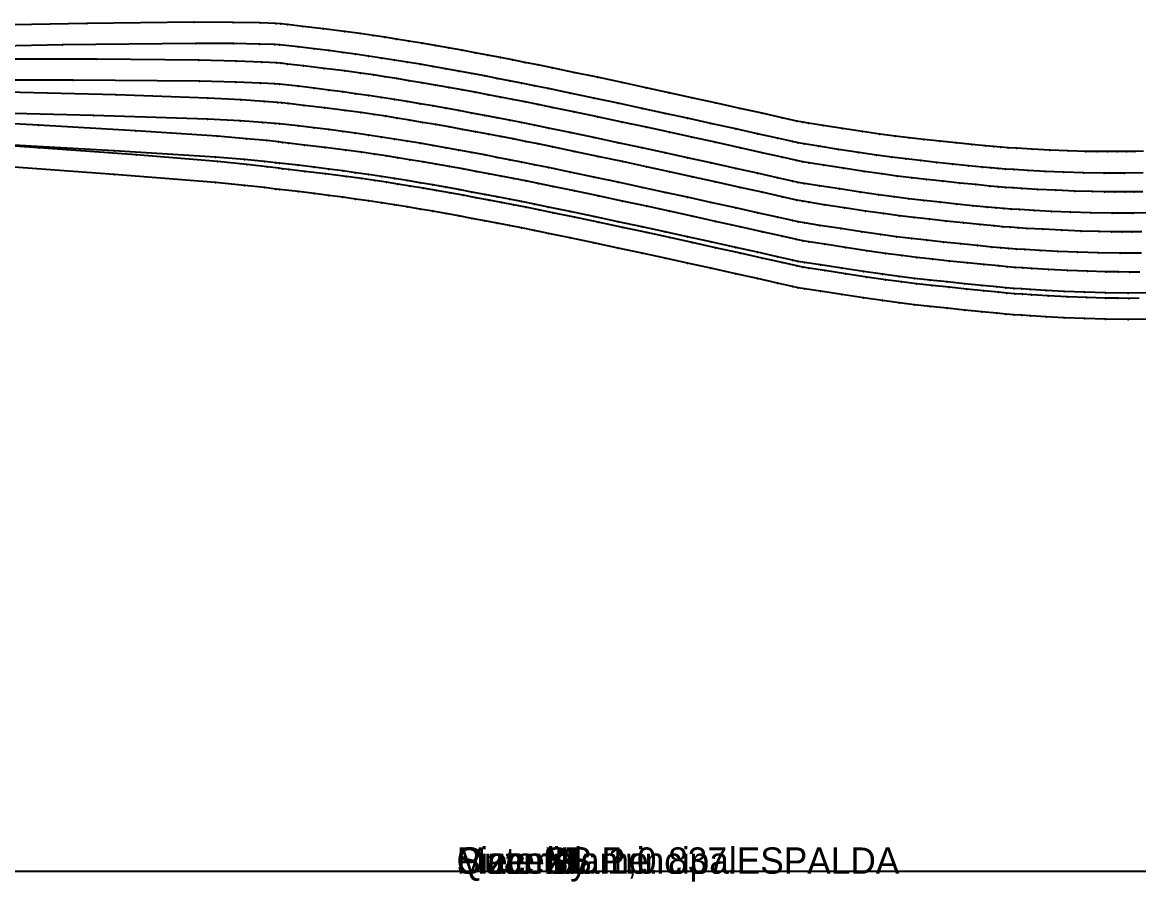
# Model space of a CAD drawing. Extents: x 50 to 2594, y 47 to 2136.
# Drawn here: x 1322.2 to 1745.8, y 1794 to 2120.3 of the extents above; entities that cross this region are included whole.
import ezdxf

# ---------------------------------------------------------------- set-up
doc = ezdxf.new("R2010")
doc.units = 0

# ---------------------------------------------------------------- blocks, each defined once
blk = doc.blocks.new('837.ESPALDA_XS')
at = {"layer": '1'}
blk.add_lwpolyline([(1746.046, 2015.523), (1742.167, 2015.51), (1737.957, 2015.537), (1733.234, 2015.623), (1726.195, 2015.84), (1718.693, 2016.145), (1711.446, 2016.492), (1705.172, 2016.837), (1701.771, 2017.051), (1698.776, 2017.268), (1695.828, 2017.514), (1692.572, 2017.813), (1687.008, 2018.353), (1680.629, 2018.998), (1673.947, 2019.694), (1667.476, 2020.391), (1661.56, 2021.058), (1655.816, 2021.758), (1649.697, 2022.572), (1642.654, 2023.586), (1634.542, 2024.815), (1626.657, 2026.042), (1620.688, 2026.985), (1618.323, 2027.362), (1616.15, 2027.846), (1610.558, 2029.093), (1602.933, 2030.792), (1594.661, 2032.634), (1585.187, 2034.74), (1576.397, 2036.686), (1567.867, 2038.56), (1559.17, 2040.452), (1550.019, 2042.421), (1540.73, 2044.399), (1531.757, 2046.29), (1523.552, 2047.994), (1518.179, 2049.092), (1513.269, 2050.079), (1508.615, 2050.999), (1504.011, 2051.894), (1499.289, 2052.801), (1494.434, 2053.719), (1489.471, 2054.637), (1484.423, 2055.545), (1479.324, 2056.436), (1474.272, 2057.295), (1469.375, 2058.113), (1464.743, 2058.876), (1460.389, 2059.584), (1455.958, 2060.273), (1450.999, 2060.992), (1445.063, 2061.787), (1437.205, 2062.772), (1429.382, 2063.715), (1423.379, 2064.423), (1420.981, 2064.702), (1419.558, 2064.904), (1415.124, 2065.469), (1407.429, 2066.331), (1396.225, 2067.427), (1365.397, 2069.966), (1328.459, 2072.681), (1293.274, 2075.122)], dxfattribs=at)
at = {"layer": '14'}
blk.add_lwpolyline([(1750.086, 2007.55), (1741.805, 2007.526), (1733.267, 2007.615), (1725.204, 2007.83), (1717.582, 2008.139), (1710.682, 2008.493), (1704.784, 2008.845), (1701.462, 2009.062), (1698.417, 2009.283), (1695.349, 2009.531), (1691.957, 2009.834), (1686.283, 2010.378), (1679.855, 2011.026), (1673.156, 2011.728), (1666.667, 2012.43), (1660.705, 2013.105), (1654.876, 2013.816), (1648.626, 2014.649), (1641.397, 2015.69), (1633.128, 2016.947), (1625.085, 2018.202), (1618.995, 2019.167), (1616.581, 2019.553), (1614.408, 2020.038), (1608.812, 2021.285), (1601.183, 2022.985), (1592.908, 2024.828), (1583.44, 2026.933), (1574.657, 2028.877), (1566.134, 2030.749), (1557.442, 2032.639), (1548.297, 2034.606), (1539.016, 2036.582), (1530.056, 2038.469), (1521.878, 2040.169), (1516.54, 2041.261), (1511.663, 2042.242), (1507.03, 2043.157), (1502.426, 2044.051), (1497.681, 2044.958), (1492.809, 2045.876), (1487.871, 2046.789), (1482.928, 2047.685), (1478.027, 2048.552), (1473.156, 2049.391), (1468.288, 2050.202), (1463.398, 2050.99), (1458.468, 2051.754), (1453.53, 2052.494), (1448.623, 2053.206), (1443.788, 2053.888), (1438.506, 2054.609), (1432.988, 2055.316), (1426.864, 2056.036), (1419.762, 2056.795), (1418.374, 2056.992), (1414.039, 2057.543), (1406.499, 2058.386), (1395.498, 2059.46), (1357.076, 2062.571), (1312.016, 2065.812)], dxfattribs=at)
at = {"layer": '2'}
for p in [(1420.981, 2064.702), (1419.762, 2056.795), (1618.323, 2027.362), (1616.581, 2019.553)]:
    blk.add_point(p, dxfattribs=at)
at = {"layer": '3'}
for p in [(1328.459, 2072.681), (1365.397, 2069.966), (1396.225, 2067.427), (1407.429, 2066.331), (1415.124, 2065.469), (1419.558, 2064.904), (1423.379, 2064.423), (1429.382, 2063.715), (1357.076, 2062.571), (1395.498, 2059.46), (1437.205, 2062.772), (1445.063, 2061.787), (1450.999, 2060.992), (1455.958, 2060.273), (1460.389, 2059.584), (1464.743, 2058.876), (1406.499, 2058.386), (1414.039, 2057.543), (1418.374, 2056.992), (1426.864, 2056.036), (1432.988, 2055.316), (1438.506, 2054.609), (1469.375, 2058.113), (1474.272, 2057.295), (1479.324, 2056.436), (1484.423, 2055.545), (1489.471, 2054.637), (1443.788, 2053.888), (1448.623, 2053.206), (1453.53, 2052.494), (1458.468, 2051.754), (1463.398, 2050.99), (1494.434, 2053.719), (1499.289, 2052.801), (1504.011, 2051.894), (1508.615, 2050.999), (1468.288, 2050.202), (1473.156, 2049.391), (1478.027, 2048.552), (1482.928, 2047.685), (1487.871, 2046.789), (1513.269, 2050.079), (1518.179, 2049.092), (1523.552, 2047.994), (1531.757, 2046.29), (1492.809, 2045.876), (1497.681, 2044.958), (1502.426, 2044.051), (1507.03, 2043.157), (1511.663, 2042.242), (1540.73, 2044.399), (1550.019, 2042.421), (1516.54, 2041.261), (1521.878, 2040.169), (1530.056, 2038.469), (1559.17, 2040.452), (1567.867, 2038.56), (1539.016, 2036.582), (1548.297, 2034.606), (1576.397, 2036.686), (1585.187, 2034.74), (1557.442, 2032.639), (1566.134, 2030.749), (1594.661, 2032.634), (1602.933, 2030.792), (1574.657, 2028.877), (1583.44, 2026.933), (1610.558, 2029.093), (1616.15, 2027.846), (1620.688, 2026.985), (1626.657, 2026.042), (1592.908, 2024.828), (1601.183, 2022.985), (1608.812, 2021.285), (1634.542, 2024.815), (1642.654, 2023.586), (1649.697, 2022.572), (1655.816, 2021.758), (1661.56, 2021.058), (1614.408, 2020.038), (1618.995, 2019.167), (1625.085, 2018.202), (1633.128, 2016.947), (1667.476, 2020.391), (1673.947, 2019.694), (1680.629, 2018.998), (1687.008, 2018.353), (1692.572, 2017.813), (1695.828, 2017.514), (1698.776, 2017.268), (1701.771, 2017.051), (1705.172, 2016.837), (1711.446, 2016.492), (1641.397, 2015.69), (1648.626, 2014.649), (1654.876, 2013.816), (1660.705, 2013.105), (1666.667, 2012.43), (1718.693, 2016.145), (1726.195, 2015.84), (1733.234, 2015.623), (1737.957, 2015.537), (1742.167, 2015.51), (1673.156, 2011.728), (1679.855, 2011.026), (1686.283, 2010.378), (1691.957, 2009.834), (1695.349, 2009.531), (1698.417, 2009.283), (1701.462, 2009.062), (1704.784, 2008.845), (1710.682, 2008.493), (1717.582, 2008.139), (1725.204, 2007.83), (1733.267, 2007.615), (1741.805, 2007.526)]:
    blk.add_point(p, dxfattribs=at)
at = {"layer": '4'}
for p in [(1618.323, 2027.362, 5), (1616.581, 2019.553, 5)]:
    blk.add_point(p, dxfattribs=at)
at = {"layer": '7'}
blk.add_line((1054.923, 1798), (1876.461, 1798), dxfattribs=at)
at = {"layer": '1'}
for s in ['Size: XS', 'Quantity: 1,0', 'Piece Name: 837.ESPALDA', 'Material: Principal']:
    blk.add_text(s, height=10, dxfattribs=at).set_placement((1487, 1797))
blk = doc.blocks.new('837.ESPALDA_S')
at = {"layer": '1'}
blk.add_lwpolyline([(1746.234, 2025.509), (1742.349, 2025.496), (1738.133, 2025.523), (1733.403, 2025.608), (1726.354, 2025.826), (1718.84, 2026.131), (1711.583, 2026.478), (1705.299, 2026.823), (1701.894, 2027.038), (1698.894, 2027.255), (1695.942, 2027.501), (1692.681, 2027.801), (1687.109, 2028.342), (1680.72, 2028.987), (1674.029, 2029.684), (1667.549, 2030.382), (1661.624, 2031.05), (1655.872, 2031.75), (1649.743, 2032.566), (1642.69, 2033.581), (1634.566, 2034.812), (1626.669, 2036.04), (1620.691, 2036.984), (1618.323, 2037.362), (1616.149, 2037.846), (1610.554, 2039.093), (1602.924, 2040.793), (1594.647, 2042.637), (1585.166, 2044.744), (1576.371, 2046.691), (1567.835, 2048.566), (1559.133, 2050.459), (1549.976, 2052.429), (1540.682, 2054.408), (1531.702, 2056.299), (1523.493, 2058.005), (1518.116, 2059.103), (1513.203, 2060.091), (1508.546, 2061.01), (1503.939, 2061.907), (1499.214, 2062.814), (1494.357, 2063.732), (1489.39, 2064.65), (1484.339, 2065.56), (1479.236, 2066.45), (1474.181, 2067.31), (1469.282, 2068.128), (1464.646, 2068.892), (1460.29, 2069.6), (1455.856, 2070.289), (1450.894, 2071.008), (1444.955, 2071.804), (1437.091, 2072.789), (1429.263, 2073.732), (1423.256, 2074.44), (1420.857, 2074.72), (1419.433, 2074.9), (1414.995, 2075.394), (1407.296, 2076.136), (1396.089, 2077.056), (1365.259, 2079.11), (1328.323, 2081.246), (1293.143, 2083.134)], dxfattribs=at)
at = {"layer": '14'}
blk.add_lwpolyline([(1750.086, 2017.55), (1741.805, 2017.526), (1733.267, 2017.615), (1725.204, 2017.83), (1717.582, 2018.139), (1710.682, 2018.493), (1704.784, 2018.845), (1701.462, 2019.062), (1698.417, 2019.283), (1695.349, 2019.531), (1691.957, 2019.834), (1686.283, 2020.378), (1679.855, 2021.026), (1673.156, 2021.728), (1666.667, 2022.43), (1660.705, 2023.105), (1654.876, 2023.816), (1648.626, 2024.649), (1641.397, 2025.69), (1633.128, 2026.947), (1625.085, 2028.202), (1618.995, 2029.167), (1616.581, 2029.553), (1614.408, 2030.038), (1608.812, 2031.285), (1601.183, 2032.985), (1592.908, 2034.828), (1583.44, 2036.933), (1574.657, 2038.877), (1566.134, 2040.749), (1557.442, 2042.639), (1548.297, 2044.606), (1539.016, 2046.582), (1530.056, 2048.469), (1521.878, 2050.169), (1516.54, 2051.261), (1511.663, 2052.242), (1507.03, 2053.157), (1502.426, 2054.051), (1497.681, 2054.958), (1492.809, 2055.876), (1487.871, 2056.789), (1482.928, 2057.685), (1478.027, 2058.552), (1473.156, 2059.391), (1468.288, 2060.202), (1463.398, 2060.99), (1458.468, 2061.754), (1453.53, 2062.494), (1448.623, 2063.206), (1443.788, 2063.888), (1438.506, 2064.609), (1432.988, 2065.316), (1426.864, 2066.036), (1419.762, 2066.795), (1418.373, 2066.97), (1414.034, 2067.453), (1406.491, 2068.177), (1395.486, 2069.078), (1357.062, 2071.585), (1312.007, 2074.12)], dxfattribs=at)
at = {"layer": '2'}
for p in [(1420.857, 2074.72), (1419.762, 2066.795), (1618.323, 2037.362), (1616.581, 2029.553)]:
    blk.add_point(p, dxfattribs=at)
at = {"layer": '3'}
for p in [(1328.323, 2081.246), (1365.259, 2079.11), (1396.089, 2077.056), (1407.296, 2076.136), (1357.062, 2071.585), (1414.995, 2075.394), (1419.433, 2074.9), (1423.256, 2074.44), (1429.263, 2073.732), (1437.091, 2072.789), (1444.955, 2071.804), (1395.486, 2069.078), (1406.491, 2068.177), (1414.034, 2067.453), (1450.894, 2071.008), (1455.856, 2070.289), (1460.29, 2069.6), (1464.646, 2068.892), (1469.282, 2068.128), (1474.181, 2067.31), (1418.373, 2066.97), (1426.864, 2066.036), (1432.988, 2065.316), (1438.506, 2064.609), (1443.788, 2063.888), (1448.623, 2063.206), (1479.236, 2066.45), (1484.339, 2065.56), (1489.39, 2064.65), (1494.357, 2063.732), (1453.53, 2062.494), (1458.468, 2061.754), (1463.398, 2060.99), (1468.288, 2060.202), (1473.156, 2059.391), (1499.214, 2062.814), (1503.939, 2061.907), (1508.546, 2061.01), (1513.203, 2060.091), (1518.116, 2059.103), (1478.027, 2058.552), (1482.928, 2057.685), (1487.871, 2056.789), (1492.809, 2055.876), (1497.681, 2054.958), (1523.493, 2058.005), (1531.702, 2056.299), (1502.426, 2054.051), (1507.03, 2053.157), (1511.663, 2052.242), (1516.54, 2051.261), (1540.682, 2054.408), (1549.976, 2052.429), (1559.133, 2050.459), (1521.878, 2050.169), (1530.056, 2048.469), (1539.016, 2046.582), (1567.835, 2048.566), (1576.371, 2046.691), (1548.297, 2044.606), (1557.442, 2042.639), (1585.166, 2044.744), (1594.647, 2042.637), (1566.134, 2040.749), (1574.657, 2038.877), (1602.924, 2040.793), (1610.554, 2039.093), (1616.149, 2037.846), (1583.44, 2036.933), (1592.908, 2034.828), (1620.691, 2036.984), (1626.669, 2036.04), (1634.566, 2034.812), (1642.69, 2033.581), (1601.183, 2032.985), (1608.812, 2031.285), (1614.408, 2030.038), (1618.995, 2029.167), (1649.743, 2032.566), (1655.872, 2031.75), (1661.624, 2031.05), (1667.549, 2030.382), (1674.029, 2029.684), (1625.085, 2028.202), (1633.128, 2026.947), (1641.397, 2025.69), (1680.72, 2028.987), (1687.109, 2028.342), (1692.681, 2027.801), (1695.942, 2027.501), (1698.894, 2027.255), (1701.894, 2027.038), (1705.299, 2026.823), (1711.583, 2026.478), (1718.84, 2026.131), (1726.354, 2025.826), (1733.403, 2025.608), (1738.133, 2025.523), (1742.349, 2025.496), (1648.626, 2024.649), (1654.876, 2023.816), (1660.705, 2023.105), (1666.667, 2022.43), (1673.156, 2021.728), (1679.855, 2021.026), (1686.283, 2020.378), (1691.957, 2019.834), (1695.349, 2019.531), (1698.417, 2019.283), (1701.462, 2019.062), (1704.784, 2018.845), (1710.682, 2018.493), (1717.582, 2018.139), (1725.204, 2017.83), (1733.267, 2017.615), (1741.805, 2017.526)]:
    blk.add_point(p, dxfattribs=at)
at = {"layer": '4'}
for p in [(1618.323, 2037.362, 5), (1616.581, 2029.553, 5)]:
    blk.add_point(p, dxfattribs=at)
at = {"layer": '7'}
blk.add_line((1054.923, 1798), (1876.461, 1798), dxfattribs=at)
at = {"layer": '1'}
for s in ['Size: S', 'Quantity: 1,0', 'Piece Name: 837.ESPALDA', 'Material: Principal']:
    blk.add_text(s, height=10, dxfattribs=at).set_placement((1487, 1797))
blk = doc.blocks.new('837.ESPALDA_M')
at = {"layer": '1'}
blk.add_lwpolyline([(1747.027, 2040.801), (1743.373, 2040.767), (1739.575, 2040.754), (1735.453, 2040.781), (1730.829, 2040.865), (1723.938, 2041.078), (1716.592, 2041.377), (1709.497, 2041.717), (1703.354, 2042.054), (1700.025, 2042.264), (1697.092, 2042.477), (1694.206, 2042.718), (1691.018, 2043.011), (1685.57, 2043.54), (1679.325, 2044.171), (1672.783, 2044.853), (1666.448, 2045.535), (1660.655, 2046.189), (1655.032, 2046.874), (1649.04, 2047.672), (1642.145, 2048.664), (1634.203, 2049.868), (1626.483, 2051.069), (1620.638, 2051.993), (1618.323, 2052.362), (1616.146, 2052.847), (1610.544, 2054.095), (1602.904, 2055.797), (1594.617, 2057.641), (1585.125, 2059.751), (1576.318, 2061.699), (1567.771, 2063.576), (1559.058, 2065.47), (1549.89, 2067.442), (1540.584, 2069.423), (1531.593, 2071.316), (1523.373, 2073.023), (1517.99, 2074.122), (1513.071, 2075.11), (1508.408, 2076.031), (1503.795, 2076.928), (1499.064, 2077.836), (1494.201, 2078.755), (1489.228, 2079.674), (1484.17, 2080.584), (1479.061, 2081.475), (1474, 2082.336), (1469.094, 2083.154), (1464.453, 2083.918), (1460.091, 2084.627), (1455.652, 2085.317), (1450.684, 2086.036), (1444.737, 2086.833), (1436.864, 2087.818), (1429.026, 2088.762), (1423.011, 2089.471), (1420.609, 2089.75), (1418.996, 2089.903), (1413.974, 2090.304), (1405.264, 2090.868), (1392.591, 2091.509), (1357.746, 2092.735), (1316.011, 2093.838)], dxfattribs=at)
at = {"layer": '14'}
blk.add_lwpolyline([(1746.87, 2032.717), (1738.788, 2032.702), (1730.455, 2032.796), (1722.586, 2033.013), (1715.148, 2033.321), (1708.413, 2033.673), (1702.657, 2034.022), (1699.414, 2034.238), (1696.443, 2034.455), (1693.449, 2034.701), (1690.139, 2034.999), (1684.602, 2035.535), (1678.329, 2036.174), (1671.791, 2036.864), (1665.459, 2037.556), (1659.64, 2038.22), (1653.952, 2038.919), (1647.852, 2039.737), (1640.798, 2040.76), (1632.728, 2041.994), (1624.88, 2043.227), (1618.937, 2044.174), (1616.581, 2044.553), (1614.408, 2045.038), (1608.812, 2046.285), (1601.183, 2047.985), (1592.908, 2049.828), (1583.44, 2051.933), (1574.657, 2053.877), (1566.134, 2055.749), (1557.442, 2057.639), (1548.297, 2059.606), (1539.016, 2061.582), (1530.056, 2063.469), (1521.878, 2065.169), (1516.54, 2066.261), (1511.663, 2067.242), (1507.03, 2068.157), (1502.426, 2069.051), (1497.681, 2069.958), (1492.809, 2070.876), (1487.871, 2071.789), (1482.928, 2072.685), (1478.028, 2073.552), (1473.156, 2074.391), (1468.288, 2075.202), (1463.398, 2075.99), (1458.468, 2076.754), (1453.53, 2077.494), (1448.623, 2078.206), (1443.788, 2078.888), (1438.506, 2079.609), (1432.988, 2080.316), (1426.864, 2081.036), (1419.762, 2081.795), (1418.197, 2081.943), (1413.312, 2082.332), (1404.821, 2082.88), (1392.442, 2083.506), (1349.237, 2084.971), (1298.59, 2086.233)], dxfattribs=at)
at = {"layer": '2'}
for p in [(1420.609, 2089.75), (1419.762, 2081.795), (1618.323, 2052.362), (1616.581, 2044.553)]:
    blk.add_point(p, dxfattribs=at)
at = {"layer": '3'}
for p in [(1357.746, 2092.735), (1392.591, 2091.509), (1405.264, 2090.868), (1413.974, 2090.304), (1418.996, 2089.903), (1423.011, 2089.471), (1429.026, 2088.762), (1349.237, 2084.971), (1436.864, 2087.818), (1444.737, 2086.833), (1450.684, 2086.036), (1455.652, 2085.317), (1460.091, 2084.627), (1392.442, 2083.506), (1404.821, 2082.88), (1413.312, 2082.332), (1418.197, 2081.943), (1426.864, 2081.036), (1432.988, 2080.316), (1464.453, 2083.918), (1469.094, 2083.154), (1474, 2082.336), (1479.061, 2081.475), (1484.17, 2080.584), (1438.506, 2079.609), (1443.788, 2078.888), (1448.623, 2078.206), (1453.53, 2077.494), (1458.468, 2076.754), (1463.398, 2075.99), (1489.228, 2079.674), (1494.201, 2078.755), (1499.064, 2077.836), (1503.795, 2076.928), (1508.408, 2076.031), (1468.288, 2075.202), (1473.156, 2074.391), (1478.028, 2073.552), (1482.928, 2072.685), (1487.871, 2071.789), (1513.071, 2075.11), (1517.99, 2074.122), (1523.373, 2073.023), (1492.809, 2070.876), (1497.681, 2069.958), (1502.426, 2069.051), (1507.03, 2068.157), (1511.663, 2067.242), (1531.593, 2071.316), (1540.584, 2069.423), (1549.89, 2067.442), (1516.54, 2066.261), (1521.878, 2065.169), (1530.056, 2063.469), (1559.058, 2065.47), (1567.771, 2063.576), (1539.016, 2061.582), (1548.297, 2059.606), (1576.318, 2061.699), (1585.125, 2059.751), (1557.442, 2057.639), (1566.134, 2055.749), (1594.617, 2057.641), (1602.904, 2055.797), (1574.657, 2053.877), (1583.44, 2051.933), (1610.544, 2054.095), (1616.146, 2052.847), (1620.638, 2051.993), (1626.483, 2051.069), (1592.908, 2049.828), (1601.183, 2047.985), (1608.812, 2046.285), (1634.203, 2049.868), (1642.145, 2048.664), (1649.04, 2047.672), (1655.032, 2046.874), (1660.655, 2046.189), (1614.408, 2045.038), (1618.937, 2044.174), (1624.88, 2043.227), (1632.728, 2041.994), (1666.448, 2045.535), (1672.783, 2044.853), (1679.325, 2044.171), (1685.57, 2043.54), (1691.018, 2043.011), (1694.206, 2042.718), (1697.092, 2042.477), (1700.025, 2042.264), (1703.354, 2042.054), (1640.798, 2040.76), (1647.852, 2039.737), (1653.952, 2038.919), (1659.64, 2038.22), (1709.497, 2041.717), (1716.592, 2041.377), (1723.938, 2041.078), (1730.829, 2040.865), (1735.453, 2040.781), (1739.575, 2040.754), (1743.373, 2040.767), (1665.459, 2037.556), (1671.791, 2036.864), (1678.329, 2036.174), (1684.602, 2035.535), (1690.139, 2034.999), (1693.449, 2034.701), (1696.443, 2034.455), (1699.414, 2034.238), (1702.657, 2034.022), (1708.413, 2033.673), (1715.148, 2033.321), (1722.586, 2033.013), (1730.455, 2032.796), (1738.788, 2032.702)]:
    blk.add_point(p, dxfattribs=at)
at = {"layer": '4'}
for p in [(1618.323, 2052.362, 5), (1616.581, 2044.553, 5)]:
    blk.add_point(p, dxfattribs=at)
at = {"layer": '7'}
blk.add_line((1060.25, 1798), (1913.75, 1798), dxfattribs=at)
at = {"layer": '1'}
for s in ['Size: M', 'Quantity: 1,0', 'Piece Name: 837.ESPALDA', 'Material: Principal']:
    blk.add_text(s, height=10, dxfattribs=at).set_placement((1487, 1797))
blk = doc.blocks.new('837.ESPALDA_L')
at = {"layer": '1'}
blk.add_lwpolyline([(1747.395, 2055.982), (1744.113, 2055.95), (1740.541, 2055.92), (1736.829, 2055.911), (1732.8, 2055.94), (1728.28, 2056.027), (1721.545, 2056.241), (1714.365, 2056.539), (1707.43, 2056.878), (1701.426, 2057.213), (1698.172, 2057.421), (1695.306, 2057.632), (1692.485, 2057.87), (1689.37, 2058.158), (1684.045, 2058.681), (1677.941, 2059.303), (1671.548, 2059.975), (1665.356, 2060.648), (1659.695, 2061.291), (1654.199, 2061.966), (1648.343, 2062.751), (1641.604, 2063.727), (1633.842, 2064.91), (1626.297, 2066.091), (1620.586, 2066.999), (1618.323, 2067.362), (1616.144, 2067.847), (1610.536, 2069.096), (1602.889, 2070.799), (1594.593, 2072.644), (1585.091, 2074.755), (1576.276, 2076.705), (1567.72, 2078.582), (1558.998, 2080.478), (1549.821, 2082.451), (1540.505, 2084.433), (1531.505, 2086.327), (1523.277, 2088.034), (1517.888, 2089.135), (1512.964, 2090.123), (1508.297, 2091.044), (1503.679, 2091.942), (1498.944, 2092.85), (1494.075, 2093.769), (1489.097, 2094.689), (1484.034, 2095.599), (1478.92, 2096.491), (1473.854, 2097.352), (1468.943, 2098.171), (1464.297, 2098.936), (1459.931, 2099.644), (1455.487, 2100.335), (1450.514, 2101.054), (1444.561, 2101.851), (1436.68, 2102.837), (1428.834, 2103.781), (1422.814, 2104.49), (1420.409, 2104.769), (1418.612, 2104.894), (1413.016, 2105.199), (1403.317, 2105.583), (1389.209, 2105.942), (1350.433, 2106.331), (1304, 2106.391)], dxfattribs=at)
at = {"layer": '14'}
blk.add_lwpolyline([(1750.882, 2047.961), (1743.654, 2047.885), (1735.771, 2047.877), (1727.643, 2047.977), (1719.968, 2048.196), (1712.713, 2048.504), (1706.144, 2048.854), (1700.53, 2049.199), (1697.367, 2049.413), (1694.469, 2049.628), (1691.549, 2049.87), (1688.321, 2050.164), (1682.92, 2050.692), (1676.802, 2051.321), (1670.426, 2052.001), (1664.25, 2052.682), (1658.575, 2053.335), (1653.027, 2054.022), (1647.078, 2054.826), (1640.199, 2055.831), (1632.329, 2057.042), (1624.674, 2058.252), (1618.878, 2059.182), (1616.581, 2059.553), (1614.408, 2060.038), (1608.812, 2061.285), (1601.183, 2062.985), (1592.908, 2064.828), (1583.44, 2066.933), (1574.657, 2068.877), (1566.134, 2070.749), (1557.442, 2072.64), (1548.297, 2074.606), (1539.016, 2076.583), (1530.056, 2078.47), (1521.878, 2080.169), (1516.54, 2081.261), (1511.663, 2082.243), (1507.03, 2083.158), (1502.426, 2084.051), (1497.681, 2084.959), (1492.809, 2085.876), (1487.871, 2086.789), (1482.928, 2087.685), (1478.028, 2088.552), (1473.156, 2089.391), (1468.288, 2090.203), (1463.398, 2090.99), (1458.468, 2091.754), (1453.53, 2092.494), (1448.623, 2093.206), (1443.788, 2093.888), (1438.506, 2094.609), (1432.988, 2095.316), (1426.864, 2096.036), (1419.762, 2096.795), (1418.021, 2096.916), (1412.589, 2097.212), (1403.152, 2097.584), (1389.397, 2097.933), (1341.411, 2098.356), (1285.173, 2098.347)], dxfattribs=at)
at = {"layer": '2'}
for p in [(1420.409, 2104.769), (1419.762, 2096.795), (1618.323, 2067.362), (1616.581, 2059.553)]:
    blk.add_point(p, dxfattribs=at)
at = {"layer": '3'}
for p in [(1350.433, 2106.331), (1389.209, 2105.942), (1403.317, 2105.583), (1413.016, 2105.199), (1418.612, 2104.894), (1422.814, 2104.49), (1428.834, 2103.781), (1436.68, 2102.837), (1444.561, 2101.851), (1341.411, 2098.356), (1389.397, 2097.933), (1403.152, 2097.584), (1412.589, 2097.212), (1418.021, 2096.916), (1450.514, 2101.054), (1455.487, 2100.335), (1459.931, 2099.644), (1464.297, 2098.936), (1468.943, 2098.171), (1473.854, 2097.352), (1426.864, 2096.036), (1432.988, 2095.316), (1438.506, 2094.609), (1443.788, 2093.888), (1448.623, 2093.206), (1478.92, 2096.491), (1484.034, 2095.599), (1489.097, 2094.689), (1494.075, 2093.769), (1498.944, 2092.85), (1453.53, 2092.494), (1458.468, 2091.754), (1463.398, 2090.99), (1468.288, 2090.203), (1473.156, 2089.391), (1478.028, 2088.552), (1503.679, 2091.942), (1508.297, 2091.044), (1512.964, 2090.123), (1517.888, 2089.135), (1482.928, 2087.685), (1487.871, 2086.789), (1492.809, 2085.876), (1497.681, 2084.959), (1523.277, 2088.034), (1531.505, 2086.327), (1540.505, 2084.433), (1502.426, 2084.051), (1507.03, 2083.158), (1511.663, 2082.243), (1516.54, 2081.261), (1521.878, 2080.169), (1549.821, 2082.451), (1558.998, 2080.478), (1530.056, 2078.47), (1539.016, 2076.583), (1567.72, 2078.582), (1576.276, 2076.705), (1548.297, 2074.606), (1557.442, 2072.64), (1585.091, 2074.755), (1594.593, 2072.644), (1566.134, 2070.749), (1574.657, 2068.877), (1602.889, 2070.799), (1610.536, 2069.096), (1616.144, 2067.847), (1583.44, 2066.933), (1592.908, 2064.828), (1620.586, 2066.999), (1626.297, 2066.091), (1633.842, 2064.91), (1641.604, 2063.727), (1601.183, 2062.985), (1608.812, 2061.285), (1614.408, 2060.038), (1618.878, 2059.182), (1648.343, 2062.751), (1654.199, 2061.966), (1659.695, 2061.291), (1665.356, 2060.648), (1671.548, 2059.975), (1677.941, 2059.303), (1624.674, 2058.252), (1632.329, 2057.042), (1640.199, 2055.831), (1647.078, 2054.826), (1684.045, 2058.681), (1689.37, 2058.158), (1692.485, 2057.87), (1695.306, 2057.632), (1698.172, 2057.421), (1701.426, 2057.213), (1707.43, 2056.878), (1714.365, 2056.539), (1721.545, 2056.241), (1728.28, 2056.027), (1732.8, 2055.94), (1736.829, 2055.911), (1740.541, 2055.92), (1744.113, 2055.95), (1653.027, 2054.022), (1658.575, 2053.335), (1664.25, 2052.682), (1670.426, 2052.001), (1676.802, 2051.321), (1682.92, 2050.692), (1688.321, 2050.164), (1691.549, 2049.87), (1694.469, 2049.628), (1697.367, 2049.413), (1700.53, 2049.199), (1706.144, 2048.854), (1712.713, 2048.504), (1719.968, 2048.196), (1727.643, 2047.977), (1735.771, 2047.877), (1743.654, 2047.885)]:
    blk.add_point(p, dxfattribs=at)
at = {"layer": '4'}
for p in [(1618.323, 2067.362, 5), (1616.581, 2059.553, 5)]:
    blk.add_point(p, dxfattribs=at)
at = {"layer": '7'}
blk.add_line((1060.25, 1798), (1913.75, 1798), dxfattribs=at)
at = {"layer": '1'}
for s in ['Size: L', 'Quantity: 1,0', 'Piece Name: 837.ESPALDA', 'Material: Principal']:
    blk.add_text(s, height=10, dxfattribs=at).set_placement((1487, 1797))
blk = doc.blocks.new('837.ESPALDA_XL')
at = {"layer": '1'}
blk.add_lwpolyline([(1747.592, 2071.336), (1744.355, 2071.295), (1741.15, 2071.262), (1737.663, 2071.232), (1734.038, 2071.222), (1730.104, 2071.249), (1725.691, 2071.332), (1719.114, 2071.539), (1712.104, 2071.827), (1705.332, 2072.155), (1699.47, 2072.481), (1696.293, 2072.683), (1693.493, 2072.887), (1690.739, 2073.119), (1687.697, 2073.4), (1682.498, 2073.908), (1676.538, 2074.513), (1670.295, 2075.167), (1664.249, 2075.822), (1658.721, 2076.449), (1653.354, 2077.105), (1647.637, 2077.87), (1641.056, 2078.821), (1633.477, 2079.973), (1626.11, 2081.124), (1620.532, 2082.008), (1618.323, 2082.362), (1616.142, 2082.847), (1610.529, 2084.097), (1602.876, 2085.8), (1594.573, 2087.646), (1585.063, 2089.758), (1576.24, 2091.708), (1567.678, 2093.587), (1558.948, 2095.483), (1549.763, 2097.456), (1540.44, 2099.439), (1531.432, 2101.334), (1523.197, 2103.042), (1517.804, 2104.143), (1512.876, 2105.132), (1508.204, 2106.053), (1503.583, 2106.951), (1498.844, 2107.86), (1493.971, 2108.779), (1488.989, 2109.699), (1483.922, 2110.61), (1478.803, 2111.502), (1473.733, 2112.363), (1468.818, 2113.182), (1464.168, 2113.947), (1459.798, 2114.656), (1455.351, 2115.346), (1450.374, 2116.066), (1444.416, 2116.863), (1436.528, 2117.848), (1428.676, 2118.793), (1422.65, 2119.501), (1420.244, 2119.781), (1418.351, 2119.872), (1412.462, 2120.071), (1402.257, 2120.263), (1387.417, 2120.332), (1346.643, 2119.895), (1297.827, 2118.944)], dxfattribs=at)
at = {"layer": '14'}
blk.add_lwpolyline([(1747.484, 2063.119), (1740.439, 2063.052), (1732.754, 2063.053), (1724.831, 2063.158), (1717.35, 2063.38), (1710.278, 2063.687), (1703.875, 2064.034), (1698.403, 2064.377), (1695.32, 2064.588), (1692.495, 2064.8), (1689.649, 2065.039), (1686.503, 2065.329), (1681.238, 2065.849), (1675.276, 2066.469), (1669.061, 2067.138), (1663.041, 2067.808), (1657.51, 2068.45), (1652.103, 2069.125), (1646.305, 2069.915), (1639.6, 2070.901), (1631.929, 2072.09), (1624.469, 2073.276), (1618.82, 2074.189), (1616.581, 2074.554), (1614.408, 2075.038), (1608.812, 2076.285), (1601.183, 2077.985), (1592.908, 2079.828), (1583.44, 2081.933), (1574.657, 2083.877), (1566.134, 2085.749), (1557.442, 2087.64), (1548.297, 2089.606), (1539.016, 2091.583), (1530.056, 2093.47), (1521.878, 2095.169), (1516.54, 2096.261), (1511.663, 2097.243), (1507.03, 2098.158), (1502.426, 2099.051), (1497.681, 2099.959), (1492.809, 2100.876), (1487.871, 2101.789), (1482.928, 2102.685), (1478.028, 2103.552), (1473.156, 2104.391), (1468.288, 2105.203), (1463.398, 2105.99), (1458.468, 2106.754), (1453.53, 2107.494), (1448.623, 2108.206), (1443.788, 2108.888), (1438.506, 2109.609), (1432.988, 2110.316), (1426.864, 2111.036), (1419.762, 2111.795), (1417.932, 2111.884), (1412.224, 2112.076), (1402.31, 2112.261), (1387.864, 2112.328), (1337.487, 2111.727), (1278.457, 2110.493)], dxfattribs=at)
at = {"layer": '2'}
for p in [(1420.244, 2119.781), (1419.762, 2111.795), (1618.323, 2082.362), (1616.581, 2074.554)]:
    blk.add_point(p, dxfattribs=at)
at = {"layer": '3'}
for p in [(1346.643, 2119.895), (1387.417, 2120.332), (1402.257, 2120.263), (1412.462, 2120.071), (1418.351, 2119.872), (1422.65, 2119.501), (1428.676, 2118.793), (1436.528, 2117.848), (1444.416, 2116.863), (1450.374, 2116.066), (1455.351, 2115.346), (1459.798, 2114.656), (1464.168, 2113.947), (1337.487, 2111.727), (1387.864, 2112.328), (1402.31, 2112.261), (1412.224, 2112.076), (1417.932, 2111.884), (1426.864, 2111.036), (1432.988, 2110.316), (1438.506, 2109.609), (1468.818, 2113.182), (1473.733, 2112.363), (1478.803, 2111.502), (1483.922, 2110.61), (1488.989, 2109.699), (1443.788, 2108.888), (1448.623, 2108.206), (1453.53, 2107.494), (1458.468, 2106.754), (1463.398, 2105.99), (1493.971, 2108.779), (1498.844, 2107.86), (1503.583, 2106.951), (1508.204, 2106.053), (1468.288, 2105.203), (1473.156, 2104.391), (1478.028, 2103.552), (1482.928, 2102.685), (1487.871, 2101.789), (1512.876, 2105.132), (1517.804, 2104.143), (1523.197, 2103.042), (1531.432, 2101.334), (1492.809, 2100.876), (1497.681, 2099.959), (1502.426, 2099.051), (1507.03, 2098.158), (1511.663, 2097.243), (1540.44, 2099.439), (1549.763, 2097.456), (1516.54, 2096.261), (1521.878, 2095.169), (1530.056, 2093.47), (1558.948, 2095.483), (1567.678, 2093.587), (1539.016, 2091.583), (1548.297, 2089.606), (1576.24, 2091.708), (1585.063, 2089.758), (1557.442, 2087.64), (1566.134, 2085.749), (1594.573, 2087.646), (1602.876, 2085.8), (1574.657, 2083.877), (1583.44, 2081.933), (1610.529, 2084.097), (1616.142, 2082.847), (1620.532, 2082.008), (1626.11, 2081.124), (1633.477, 2079.973), (1592.908, 2079.828), (1601.183, 2077.985), (1608.812, 2076.285), (1641.056, 2078.821), (1647.637, 2077.87), (1653.354, 2077.105), (1658.721, 2076.449), (1664.249, 2075.822), (1614.408, 2075.038), (1618.82, 2074.189), (1624.469, 2073.276), (1631.929, 2072.09), (1670.295, 2075.167), (1676.538, 2074.513), (1682.498, 2073.908), (1687.697, 2073.4), (1690.739, 2073.119), (1693.493, 2072.887), (1696.293, 2072.683), (1699.47, 2072.481), (1705.332, 2072.155), (1712.104, 2071.827), (1719.114, 2071.539), (1639.6, 2070.901), (1646.305, 2069.915), (1652.103, 2069.125), (1657.51, 2068.45), (1663.041, 2067.808), (1725.691, 2071.332), (1730.104, 2071.249), (1734.038, 2071.222), (1737.663, 2071.232), (1741.15, 2071.262), (1744.355, 2071.295), (1669.061, 2067.138), (1675.276, 2066.469), (1681.238, 2065.849), (1686.503, 2065.329), (1689.649, 2065.039), (1692.495, 2064.8), (1695.32, 2064.588), (1698.403, 2064.377), (1703.875, 2064.034), (1710.278, 2063.687), (1717.35, 2063.38), (1724.831, 2063.158), (1732.754, 2063.053), (1740.439, 2063.052)]:
    blk.add_point(p, dxfattribs=at)
at = {"layer": '4'}
for p in [(1618.323, 2082.362, 5), (1616.581, 2074.554, 5)]:
    blk.add_point(p, dxfattribs=at)
at = {"layer": '7'}
blk.add_line((1060.25, 1798), (1913.75, 1798), dxfattribs=at)
at = {"layer": '1'}
for s in ['Size: XL', 'Quantity: 1,0', 'Piece Name: 837.ESPALDA', 'Material: Principal']:
    blk.add_text(s, height=10, dxfattribs=at).set_placement((1487, 1797))

msp = doc.modelspace()

# ---------------------------------------------------------------- block references
at = {"layer": '1'}
for name in ['837.ESPALDA_XL', '837.ESPALDA_L', '837.ESPALDA_M', '837.ESPALDA_S', '837.ESPALDA_XS']:
    msp.add_blockref(name, (0, 0), dxfattribs=at)

doc.saveas('drawing.dxf')
